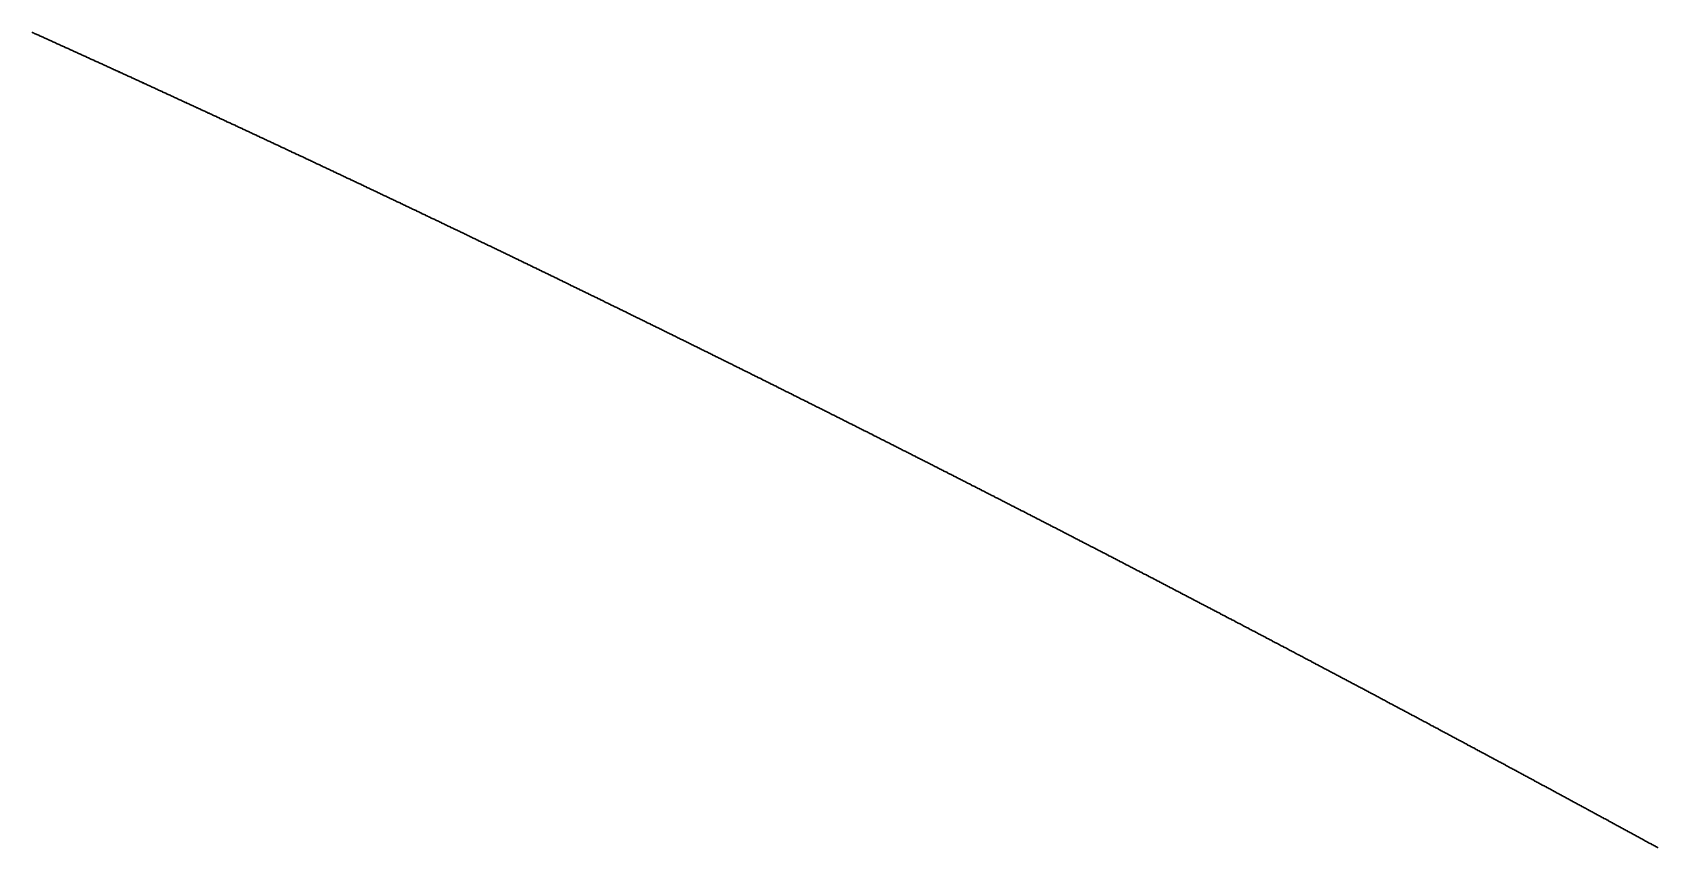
# Model space of a CAD drawing. Header units: metres. Extents: x 0 to 360, y 0 to 49.
# Drawn here: x 191.26 to 202.5, y 35.04 to 40.67 of the extents above; entities that cross this region are included whole.
import ezdxf

# ---------------------------------------------------------------- set-up
doc = ezdxf.new("R2010")
doc.units = ezdxf.units.M

msp = doc.modelspace()

# ---------------------------------------------------------------- linework, layer by layer
for p in [(191.258, 40.674), (191.264, 40.671), (191.271, 40.668), (191.277, 40.666), (191.283, 40.663), (191.289, 40.66), (191.295, 40.657), (191.301, 40.655), (191.307, 40.652), (191.313, 40.649), (191.32, 40.646), (191.326, 40.643), (191.332, 40.641), (191.338, 40.638), (191.344, 40.635), (191.35, 40.632), (191.356, 40.63), (191.363, 40.627), (191.369, 40.624), (191.375, 40.621), (191.381, 40.618), (191.387, 40.616), (191.393, 40.613), (191.399, 40.61), (191.406, 40.607), (191.412, 40.605), (191.418, 40.602), (191.424, 40.599), (191.43, 40.596), (191.436, 40.593), (191.442, 40.591), (191.448, 40.588), (191.455, 40.585), (191.461, 40.582), (191.467, 40.58), (191.473, 40.577), (191.479, 40.574), (191.485, 40.571), (191.491, 40.568), (191.498, 40.566), (191.504, 40.563), (191.51, 40.56), (191.516, 40.557), (191.522, 40.554), (191.528, 40.552), (191.534, 40.549), (191.541, 40.546), (191.547, 40.543), (191.553, 40.541), (191.559, 40.538), (191.565, 40.535), (191.571, 40.532), (191.577, 40.529), (191.584, 40.527), (191.59, 40.524), (191.596, 40.521), (191.602, 40.518), (191.608, 40.515), (191.614, 40.513), (191.62, 40.51), (191.627, 40.507), (191.633, 40.504), (191.639, 40.501), (191.645, 40.499), (191.651, 40.496), (191.657, 40.493), (191.663, 40.49), (191.67, 40.487), (191.676, 40.485), (191.682, 40.482), (191.688, 40.479), (191.694, 40.476), (191.7, 40.473), (191.706, 40.471), (191.713, 40.468), (191.719, 40.465), (191.725, 40.462), (191.731, 40.459), (191.737, 40.457), (191.743, 40.454), (191.749, 40.451), (191.756, 40.448), (191.762, 40.445), (191.768, 40.443), (191.774, 40.44), (191.78, 40.437), (191.786, 40.434), (191.792, 40.431), (191.799, 40.429), (191.805, 40.426), (191.811, 40.423), (191.817, 40.42), (191.823, 40.417), (191.829, 40.415), (191.835, 40.412), (191.842, 40.409), (191.848, 40.406), (191.854, 40.403), (191.86, 40.401), (191.866, 40.398), (191.872, 40.395), (191.878, 40.392), (191.885, 40.389), (191.891, 40.386), (191.897, 40.384), (191.903, 40.381), (191.909, 40.378), (191.915, 40.375), (191.921, 40.372), (191.928, 40.37), (191.934, 40.367), (191.94, 40.364), (191.946, 40.361), (191.952, 40.358), (191.958, 40.356), (191.964, 40.353), (191.971, 40.35), (191.977, 40.347), (191.983, 40.344), (191.989, 40.341), (191.995, 40.339), (192.001, 40.336), (192.007, 40.333), (192.014, 40.33), (192.02, 40.327), (192.026, 40.325), (192.032, 40.322), (192.038, 40.319), (192.044, 40.316), (192.051, 40.313), (192.057, 40.31), (192.063, 40.308), (192.069, 40.305), (192.075, 40.302), (192.081, 40.299), (192.087, 40.296), (192.094, 40.293), (192.1, 40.291), (192.106, 40.288), (192.112, 40.285), (192.118, 40.282), (192.124, 40.279), (192.13, 40.276), (192.137, 40.274), (192.143, 40.271), (192.149, 40.268), (192.155, 40.265), (192.161, 40.262), (192.167, 40.259), (192.174, 40.257), (192.18, 40.254), (192.186, 40.251), (192.192, 40.248), (192.198, 40.245), (192.204, 40.242), (192.21, 40.24), (192.217, 40.237), (192.223, 40.234), (192.229, 40.231), (192.235, 40.228), (192.241, 40.225), (192.247, 40.223), (192.254, 40.22), (192.26, 40.217), (192.266, 40.214), (192.272, 40.211), (192.278, 40.208), (192.284, 40.206), (192.29, 40.203), (192.297, 40.2), (192.303, 40.197), (192.309, 40.194), (192.315, 40.191), (192.321, 40.189), (192.327, 40.186), (192.334, 40.183), (192.34, 40.18), (192.346, 40.177), (192.352, 40.174), (192.358, 40.172), (192.364, 40.169), (192.37, 40.166), (192.377, 40.163), (192.383, 40.16), (192.389, 40.157), (192.395, 40.154), (192.401, 40.152), (192.407, 40.149), (192.414, 40.146), (192.42, 40.143), (192.426, 40.14), (192.432, 40.137), (192.438, 40.135), (192.444, 40.132), (192.45, 40.129), (192.457, 40.126), (192.463, 40.123), (192.469, 40.12), (192.475, 40.117), (192.481, 40.115), (192.487, 40.112), (192.494, 40.109), (192.5, 40.106), (192.506, 40.103), (192.512, 40.1), (192.518, 40.097), (192.524, 40.095), (192.531, 40.092), (192.537, 40.089), (192.543, 40.086), (192.549, 40.083), (192.555, 40.08), (192.561, 40.077), (192.567, 40.075), (192.574, 40.072), (192.58, 40.069), (192.586, 40.066), (192.592, 40.063), (192.598, 40.06), (192.604, 40.057), (192.611, 40.055), (192.617, 40.052), (192.623, 40.049), (192.629, 40.046), (192.635, 40.043), (192.641, 40.04), (192.648, 40.037), (192.654, 40.035), (192.66, 40.032), (192.666, 40.029), (192.672, 40.026), (192.678, 40.023), (192.685, 40.02), (192.691, 40.017), (192.697, 40.014), (192.703, 40.012), (192.709, 40.009), (192.715, 40.006), (192.721, 40.003), (192.728, 40), (192.734, 39.997), (192.74, 39.994), (192.746, 39.991), (192.752, 39.989), (192.758, 39.986), (192.765, 39.983), (192.771, 39.98), (192.777, 39.977), (192.783, 39.974), (192.789, 39.971), (192.795, 39.969), (192.802, 39.966), (192.808, 39.963), (192.814, 39.96), (192.82, 39.957), (192.826, 39.954), (192.832, 39.951), (192.839, 39.948), (192.845, 39.946), (192.851, 39.943), (192.857, 39.94), (192.863, 39.937), (192.869, 39.934), (192.876, 39.931), (192.882, 39.928), (192.888, 39.925), (192.894, 39.922), (192.9, 39.92), (192.906, 39.917), (192.913, 39.914), (192.919, 39.911), (192.925, 39.908), (192.931, 39.905), (192.937, 39.902), (192.943, 39.899), (192.95, 39.897), (192.956, 39.894), (192.962, 39.891), (192.968, 39.888), (192.974, 39.885), (192.98, 39.882), (192.987, 39.879), (192.993, 39.876), (192.999, 39.873), (193.005, 39.871), (193.011, 39.868), (193.017, 39.865), (193.024, 39.862), (193.03, 39.859), (193.036, 39.856), (193.042, 39.853), (193.048, 39.85), (193.054, 39.847), (193.061, 39.845), (193.067, 39.842), (193.073, 39.839), (193.079, 39.836), (193.085, 39.833), (193.091, 39.83), (193.098, 39.827), (193.104, 39.824), (193.11, 39.821), (193.116, 39.819), (193.122, 39.816), (193.128, 39.813), (193.135, 39.81), (193.141, 39.807), (193.147, 39.804), (193.153, 39.801), (193.159, 39.798), (193.165, 39.795), (193.172, 39.792), (193.178, 39.79), (193.184, 39.787), (193.19, 39.784), (193.196, 39.781), (193.202, 39.778), (193.209, 39.775), (193.215, 39.772), (193.221, 39.769), (193.227, 39.766), (193.233, 39.763), (193.239, 39.761), (193.246, 39.758), (193.252, 39.755), (193.258, 39.752), (193.264, 39.749), (193.27, 39.746), (193.277, 39.743), (193.283, 39.74), (193.289, 39.737), (193.295, 39.734), (193.301, 39.731), (193.307, 39.729), (193.314, 39.726), (193.32, 39.723), (193.326, 39.72), (193.332, 39.717), (193.338, 39.714), (193.344, 39.711), (193.351, 39.708), (193.357, 39.705), (193.363, 39.702), (193.369, 39.699), (193.375, 39.697), (193.381, 39.694), (193.388, 39.691), (193.394, 39.688), (193.4, 39.685), (193.406, 39.682), (193.412, 39.679), (193.419, 39.676), (193.425, 39.673), (193.431, 39.67), (193.437, 39.667), (193.443, 39.665), (193.449, 39.662), (193.456, 39.659), (193.462, 39.656), (193.468, 39.653), (193.474, 39.65), (193.48, 39.647), (193.486, 39.644), (193.493, 39.641), (193.499, 39.638), (193.505, 39.635), (193.511, 39.632), (193.517, 39.629), (193.524, 39.627), (193.53, 39.624), (193.536, 39.621), (193.542, 39.618), (193.548, 39.615), (193.554, 39.612), (193.561, 39.609), (193.567, 39.606), (193.573, 39.603), (193.579, 39.6), (193.585, 39.597), (193.591, 39.594), (193.598, 39.591), (193.604, 39.589), (193.61, 39.586), (193.616, 39.583), (193.622, 39.58), (193.629, 39.577), (193.635, 39.574), (193.641, 39.571), (193.647, 39.568), (193.653, 39.565), (193.659, 39.562), (193.666, 39.559), (193.672, 39.556), (193.678, 39.553), (193.684, 39.55), (193.69, 39.547), (193.697, 39.545), (193.703, 39.542), (193.709, 39.539), (193.715, 39.536), (193.721, 39.533), (193.727, 39.53), (193.734, 39.527), (193.74, 39.524), (193.746, 39.521), (193.752, 39.518), (193.758, 39.515), (193.765, 39.512), (193.771, 39.509), (193.777, 39.506), (193.783, 39.503), (193.789, 39.501), (193.795, 39.498), (193.802, 39.495), (193.808, 39.492), (193.814, 39.489), (193.82, 39.486), (193.826, 39.483), (193.833, 39.48), (193.839, 39.477), (193.845, 39.474), (193.851, 39.471), (193.857, 39.468), (193.863, 39.465), (193.87, 39.462), (193.876, 39.459), (193.882, 39.456), (193.888, 39.453), (193.894, 39.45), (193.901, 39.448), (193.907, 39.445), (193.913, 39.442), (193.919, 39.439), (193.925, 39.436), (193.932, 39.433), (193.938, 39.43), (193.944, 39.427), (193.95, 39.424), (193.956, 39.421), (193.962, 39.418), (193.969, 39.415), (193.975, 39.412), (193.981, 39.409), (193.987, 39.406), (193.993, 39.403), (194, 39.4), (194.006, 39.397), (194.012, 39.394), (194.018, 39.391), (194.024, 39.388), (194.03, 39.386), (194.037, 39.383), (194.043, 39.38), (194.049, 39.377), (194.055, 39.374), (194.061, 39.371), (194.068, 39.368), (194.074, 39.365), (194.08, 39.362), (194.086, 39.359), (194.092, 39.356), (194.099, 39.353), (194.105, 39.35), (194.111, 39.347), (194.117, 39.344), (194.123, 39.341), (194.13, 39.338), (194.136, 39.335), (194.142, 39.332), (194.148, 39.329), (194.154, 39.326), (194.16, 39.323), (194.167, 39.32), (194.173, 39.317), (194.179, 39.314), (194.185, 39.311), (194.191, 39.309), (194.198, 39.306), (194.204, 39.303), (194.21, 39.3), (194.216, 39.297), (194.222, 39.294), (194.229, 39.291), (194.235, 39.288), (194.241, 39.285), (194.247, 39.282), (194.253, 39.279), (194.26, 39.276), (194.266, 39.273), (194.272, 39.27), (194.278, 39.267), (194.284, 39.264), (194.29, 39.261), (194.297, 39.258), (194.303, 39.255), (194.309, 39.252), (194.315, 39.249), (194.321, 39.246), (194.328, 39.243), (194.334, 39.24), (194.34, 39.237), (194.346, 39.234), (194.352, 39.231), (194.359, 39.228), (194.365, 39.225), (194.371, 39.222), (194.377, 39.219), (194.383, 39.216), (194.39, 39.213), (194.396, 39.21), (194.402, 39.207), (194.408, 39.204), (194.414, 39.201), (194.421, 39.198), (194.427, 39.196), (194.433, 39.193), (194.439, 39.19), (194.445, 39.187), (194.452, 39.184), (194.458, 39.181), (194.464, 39.178), (194.47, 39.175), (194.476, 39.172), (194.483, 39.169), (194.489, 39.166), (194.495, 39.163), (194.501, 39.16), (194.507, 39.157), (194.514, 39.154), (194.52, 39.151), (194.526, 39.148), (194.532, 39.145), (194.538, 39.142), (194.545, 39.139), (194.551, 39.136), (194.557, 39.133), (194.563, 39.13), (194.569, 39.127), (194.576, 39.124), (194.582, 39.121), (194.588, 39.118), (194.594, 39.115), (194.6, 39.112), (194.607, 39.109), (194.613, 39.106), (194.619, 39.103), (194.625, 39.1), (194.631, 39.097), (194.638, 39.094), (194.644, 39.091), (194.65, 39.088), (194.656, 39.085), (194.662, 39.082), (194.669, 39.079), (194.675, 39.076), (194.681, 39.073), (194.687, 39.07), (194.693, 39.067), (194.7, 39.064), (194.706, 39.061), (194.712, 39.058), (194.718, 39.055), (194.724, 39.052), (194.731, 39.049), (194.737, 39.046), (194.743, 39.043), (194.749, 39.04), (194.755, 39.037), (194.762, 39.034), (194.768, 39.031), (194.774, 39.028), (194.78, 39.025), (194.786, 39.022), (194.793, 39.019), (194.799, 39.016), (194.805, 39.013), (194.811, 39.01), (194.817, 39.007), (194.824, 39.004), (194.83, 39.001), (194.836, 38.998), (194.842, 38.995), (194.848, 38.992), (194.855, 38.989), (194.861, 38.986), (194.867, 38.983), (194.873, 38.98), (194.879, 38.977), (194.886, 38.974), (194.892, 38.971), (194.898, 38.968), (194.904, 38.965), (194.91, 38.962), (194.917, 38.959), (194.923, 38.956), (194.929, 38.953), (194.935, 38.95), (194.941, 38.947), (194.948, 38.944), (194.954, 38.941), (194.96, 38.938), (194.966, 38.935), (194.972, 38.932), (194.979, 38.928), (194.985, 38.925), (194.991, 38.922), (194.997, 38.919), (195.004, 38.916), (195.01, 38.913), (195.016, 38.91), (195.022, 38.907), (195.028, 38.904), (195.035, 38.901), (195.041, 38.898), (195.047, 38.895), (195.053, 38.892), (195.059, 38.889), (195.066, 38.886), (195.072, 38.883), (195.078, 38.88), (195.084, 38.877), (195.09, 38.874), (195.097, 38.871), (195.103, 38.868), (195.109, 38.865), (195.115, 38.862), (195.121, 38.859), (195.128, 38.856), (195.134, 38.853), (195.14, 38.85), (195.146, 38.847), (195.153, 38.844), (195.159, 38.841), (195.165, 38.838), (195.171, 38.835), (195.177, 38.832), (195.184, 38.829), (195.19, 38.826), (195.196, 38.823), (195.202, 38.82), (195.208, 38.817), (195.215, 38.813), (195.221, 38.81), (195.227, 38.807), (195.233, 38.804), (195.239, 38.801), (195.246, 38.798), (195.252, 38.795), (195.258, 38.792), (195.264, 38.789), (195.271, 38.786), (195.277, 38.783), (195.283, 38.78), (195.289, 38.777), (195.295, 38.774), (195.302, 38.771), (195.308, 38.768), (195.314, 38.765), (195.32, 38.762), (195.326, 38.759), (195.333, 38.756), (195.339, 38.753), (195.345, 38.75), (195.351, 38.747), (195.358, 38.744), (195.364, 38.741), (195.37, 38.738), (195.376, 38.734), (195.382, 38.731), (195.389, 38.728), (195.395, 38.725), (195.401, 38.722), (195.407, 38.719), (195.413, 38.716), (195.42, 38.713), (195.426, 38.71), (195.432, 38.707), (195.438, 38.704), (195.445, 38.701), (195.451, 38.698), (195.457, 38.695), (195.463, 38.692), (195.469, 38.689), (195.476, 38.686), (195.482, 38.683), (195.488, 38.68), (195.494, 38.677), (195.501, 38.674), (195.507, 38.67), (195.513, 38.667), (195.519, 38.664), (195.525, 38.661), (195.532, 38.658), (195.538, 38.655), (195.544, 38.652), (195.55, 38.649), (195.557, 38.646), (195.563, 38.643), (195.569, 38.64), (195.575, 38.637), (195.581, 38.634), (195.588, 38.631), (195.594, 38.628), (195.6, 38.625), (195.606, 38.622), (195.612, 38.619), (195.619, 38.615), (195.625, 38.612), (195.631, 38.609), (195.637, 38.606), (195.644, 38.603), (195.65, 38.6), (195.656, 38.597), (195.662, 38.594), (195.668, 38.591), (195.675, 38.588), (195.681, 38.585), (195.687, 38.582), (195.693, 38.579), (195.7, 38.576), (195.706, 38.573), (195.712, 38.569), (195.718, 38.566), (195.724, 38.563), (195.731, 38.56), (195.737, 38.557), (195.743, 38.554), (195.749, 38.551), (195.756, 38.548), (195.762, 38.545), (195.768, 38.542), (195.774, 38.539), (195.78, 38.536), (195.787, 38.533), (195.793, 38.53), (195.799, 38.527), (195.805, 38.523), (195.812, 38.52), (195.818, 38.517), (195.824, 38.514), (195.83, 38.511), (195.837, 38.508), (195.843, 38.505), (195.849, 38.502), (195.855, 38.499), (195.861, 38.496), (195.868, 38.493), (195.874, 38.49), (195.88, 38.487), (195.886, 38.483), (195.893, 38.48), (195.899, 38.477), (195.905, 38.474), (195.911, 38.471), (195.917, 38.468), (195.924, 38.465), (195.93, 38.462), (195.936, 38.459), (195.942, 38.456), (195.949, 38.453), (195.955, 38.45), (195.961, 38.447), (195.967, 38.443), (195.974, 38.44), (195.98, 38.437), (195.986, 38.434), (195.992, 38.431), (195.998, 38.428), (196.005, 38.425), (196.011, 38.422), (196.017, 38.419), (196.023, 38.416), (196.03, 38.413), (196.036, 38.41), (196.042, 38.406), (196.048, 38.403), (196.054, 38.4), (196.061, 38.397), (196.067, 38.394), (196.073, 38.391), (196.079, 38.388), (196.086, 38.385), (196.092, 38.382), (196.098, 38.379), (196.104, 38.376), (196.111, 38.372), (196.117, 38.369), (196.123, 38.366), (196.129, 38.363), (196.135, 38.36), (196.142, 38.357), (196.148, 38.354), (196.154, 38.351), (196.16, 38.348), (196.167, 38.345), (196.173, 38.342), (196.179, 38.338), (196.185, 38.335), (196.192, 38.332), (196.198, 38.329), (196.204, 38.326), (196.21, 38.323), (196.217, 38.32), (196.223, 38.317), (196.229, 38.314), (196.235, 38.311), (196.241, 38.307), (196.248, 38.304), (196.254, 38.301), (196.26, 38.298), (196.266, 38.295), (196.273, 38.292), (196.279, 38.289), (196.285, 38.286), (196.291, 38.283), (196.298, 38.28), (196.304, 38.276), (196.31, 38.273), (196.316, 38.27), (196.322, 38.267), (196.329, 38.264), (196.335, 38.261), (196.341, 38.258), (196.347, 38.255), (196.354, 38.252), (196.36, 38.248), (196.366, 38.245), (196.372, 38.242), (196.379, 38.239), (196.385, 38.236), (196.391, 38.233), (196.397, 38.23), (196.404, 38.227), (196.41, 38.224), (196.416, 38.22), (196.422, 38.217), (196.429, 38.214), (196.435, 38.211), (196.441, 38.208), (196.447, 38.205), (196.453, 38.202), (196.46, 38.199), (196.466, 38.196), (196.472, 38.192), (196.478, 38.189), (196.485, 38.186), (196.491, 38.183), (196.497, 38.18), (196.503, 38.177), (196.51, 38.174), (196.516, 38.171), (196.522, 38.168), (196.528, 38.164), (196.535, 38.161), (196.541, 38.158), (196.547, 38.155), (196.553, 38.152), (196.56, 38.149), (196.566, 38.146), (196.572, 38.143), (196.578, 38.139), (196.585, 38.136), (196.591, 38.133), (196.597, 38.13), (196.603, 38.127), (196.609, 38.124), (196.616, 38.121), (196.622, 38.118), (196.628, 38.114), (196.634, 38.111), (196.641, 38.108), (196.647, 38.105), (196.653, 38.102), (196.659, 38.099), (196.666, 38.096), (196.672, 38.093), (196.678, 38.089), (196.684, 38.086), (196.691, 38.083), (196.697, 38.08), (196.703, 38.077), (196.709, 38.074), (196.716, 38.071), (196.722, 38.068), (196.728, 38.064), (196.734, 38.061), (196.741, 38.058), (196.747, 38.055), (196.753, 38.052), (196.759, 38.049), (196.766, 38.046), (196.772, 38.043), (196.778, 38.039), (196.784, 38.036), (196.791, 38.033), (196.797, 38.03), (196.803, 38.027), (196.809, 38.024), (196.816, 38.021), (196.822, 38.017), (196.828, 38.014), (196.834, 38.011), (196.841, 38.008), (196.847, 38.005), (196.853, 38.002), (196.859, 37.999), (196.866, 37.995), (196.872, 37.992), (196.878, 37.989), (196.884, 37.986), (196.891, 37.983), (196.897, 37.98), (196.903, 37.977), (196.909, 37.973), (196.915, 37.97), (196.922, 37.967), (196.928, 37.964), (196.934, 37.961), (196.94, 37.958), (196.947, 37.955), (196.953, 37.951), (196.959, 37.948), (196.965, 37.945), (196.972, 37.942), (196.978, 37.939), (196.984, 37.936), (196.99, 37.933), (196.997, 37.929), (197.003, 37.926), (197.009, 37.923), (197.015, 37.92), (197.022, 37.917), (197.028, 37.914), (197.034, 37.911), (197.041, 37.907), (197.047, 37.904), (197.053, 37.901), (197.059, 37.898), (197.066, 37.895), (197.072, 37.892), (197.078, 37.888), (197.084, 37.885), (197.091, 37.882), (197.097, 37.879), (197.103, 37.876), (197.109, 37.873), (197.116, 37.87), (197.122, 37.866), (197.128, 37.863), (197.134, 37.86), (197.141, 37.857), (197.147, 37.854), (197.153, 37.851), (197.159, 37.847), (197.166, 37.844), (197.172, 37.841), (197.178, 37.838), (197.184, 37.835), (197.191, 37.832), (197.197, 37.828), (197.203, 37.825), (197.209, 37.822), (197.216, 37.819), (197.222, 37.816), (197.228, 37.813), (197.234, 37.81), (197.241, 37.806), (197.247, 37.803), (197.253, 37.8), (197.259, 37.797), (197.266, 37.794), (197.272, 37.791), (197.278, 37.787), (197.284, 37.784), (197.291, 37.781), (197.297, 37.778), (197.303, 37.775), (197.309, 37.772), (197.316, 37.768), (197.322, 37.765), (197.328, 37.762), (197.334, 37.759), (197.341, 37.756), (197.347, 37.752), (197.353, 37.749), (197.36, 37.746), (197.366, 37.743), (197.372, 37.74), (197.378, 37.737), (197.385, 37.733), (197.391, 37.73), (197.397, 37.727), (197.403, 37.724), (197.41, 37.721), (197.416, 37.718), (197.422, 37.714), (197.428, 37.711), (197.435, 37.708), (197.441, 37.705), (197.447, 37.702), (197.453, 37.699), (197.46, 37.695), (197.466, 37.692), (197.472, 37.689), (197.478, 37.686), (197.485, 37.683), (197.491, 37.679), (197.497, 37.676), (197.504, 37.673), (197.51, 37.67), (197.516, 37.667), (197.522, 37.664), (197.529, 37.66), (197.535, 37.657), (197.541, 37.654), (197.547, 37.651), (197.554, 37.648), (197.56, 37.644), (197.566, 37.641), (197.572, 37.638), (197.579, 37.635), (197.585, 37.632), (197.591, 37.629), (197.597, 37.625), (197.604, 37.622), (197.61, 37.619), (197.616, 37.616), (197.623, 37.613), (197.629, 37.609), (197.635, 37.606), (197.641, 37.603), (197.648, 37.6), (197.654, 37.597), (197.66, 37.593), (197.666, 37.59), (197.673, 37.587), (197.679, 37.584), (197.685, 37.581), (197.691, 37.578), (197.698, 37.574), (197.704, 37.571), (197.71, 37.568), (197.717, 37.565), (197.723, 37.562), (197.729, 37.558), (197.735, 37.555), (197.742, 37.552), (197.748, 37.549), (197.754, 37.546), (197.76, 37.542), (197.767, 37.539), (197.773, 37.536), (197.779, 37.533), (197.785, 37.53), (197.792, 37.526), (197.798, 37.523), (197.804, 37.52), (197.811, 37.517), (197.817, 37.514), (197.823, 37.51), (197.829, 37.507), (197.836, 37.504), (197.842, 37.501), (197.848, 37.498), (197.854, 37.494), (197.861, 37.491), (197.867, 37.488), (197.873, 37.485), (197.88, 37.482), (197.886, 37.478), (197.892, 37.475), (197.898, 37.472), (197.905, 37.469), (197.911, 37.466), (197.917, 37.462), (197.923, 37.459), (197.93, 37.456), (197.936, 37.453), (197.942, 37.45), (197.948, 37.446), (197.955, 37.443), (197.961, 37.44), (197.967, 37.437), (197.974, 37.433), (197.98, 37.43), (197.986, 37.427), (197.992, 37.424), (197.999, 37.421), (198.005, 37.417), (198.011, 37.414), (198.017, 37.411), (198.024, 37.408), (198.03, 37.405), (198.036, 37.401), (198.043, 37.398), (198.049, 37.395), (198.055, 37.392), (198.061, 37.389), (198.068, 37.385), (198.074, 37.382), (198.08, 37.379), (198.087, 37.376), (198.093, 37.372), (198.099, 37.369), (198.105, 37.366), (198.112, 37.363), (198.118, 37.36), (198.124, 37.356), (198.13, 37.353), (198.137, 37.35), (198.143, 37.347), (198.149, 37.343), (198.156, 37.34), (198.162, 37.337), (198.168, 37.334), (198.174, 37.331), (198.181, 37.327), (198.187, 37.324), (198.193, 37.321), (198.199, 37.318), (198.206, 37.314), (198.212, 37.311), (198.218, 37.308), (198.225, 37.305), (198.231, 37.302), (198.237, 37.298), (198.243, 37.295), (198.25, 37.292), (198.256, 37.289), (198.262, 37.285), (198.269, 37.282), (198.275, 37.279), (198.281, 37.276), (198.287, 37.273), (198.294, 37.269), (198.3, 37.266), (198.306, 37.263), (198.313, 37.26), (198.319, 37.256), (198.325, 37.253), (198.331, 37.25), (198.338, 37.247), (198.344, 37.243), (198.35, 37.24), (198.356, 37.237), (198.363, 37.234), (198.369, 37.231), (198.375, 37.227), (198.382, 37.224), (198.388, 37.221), (198.394, 37.218), (198.4, 37.214), (198.407, 37.211), (198.413, 37.208), (198.419, 37.205), (198.426, 37.201), (198.432, 37.198), (198.438, 37.195), (198.444, 37.192), (198.451, 37.188), (198.457, 37.185), (198.463, 37.182), (198.47, 37.179), (198.476, 37.175), (198.482, 37.172), (198.488, 37.169), (198.495, 37.166), (198.501, 37.163), (198.507, 37.159), (198.514, 37.156), (198.52, 37.153), (198.526, 37.15), (198.532, 37.146), (198.539, 37.143), (198.545, 37.14), (198.551, 37.137), (198.558, 37.133), (198.564, 37.13), (198.57, 37.127), (198.576, 37.124), (198.583, 37.12), (198.589, 37.117), (198.595, 37.114), (198.602, 37.111), (198.608, 37.107), (198.614, 37.104), (198.62, 37.101), (198.627, 37.098), (198.633, 37.094), (198.639, 37.091), (198.646, 37.088), (198.652, 37.085), (198.658, 37.081), (198.664, 37.078), (198.671, 37.075), (198.677, 37.072), (198.683, 37.068), (198.69, 37.065), (198.696, 37.062), (198.702, 37.059), (198.708, 37.055), (198.715, 37.052), (198.721, 37.049), (198.727, 37.046), (198.734, 37.042), (198.74, 37.039), (198.746, 37.036), (198.753, 37.033), (198.759, 37.029), (198.765, 37.026), (198.771, 37.023), (198.778, 37.019), (198.784, 37.016), (198.79, 37.013), (198.797, 37.01), (198.803, 37.006), (198.809, 37.003), (198.815, 37), (198.822, 36.997), (198.828, 36.993), (198.834, 36.99), (198.841, 36.987), (198.847, 36.984), (198.853, 36.98), (198.86, 36.977), (198.866, 36.974), (198.872, 36.971), (198.878, 36.967), (198.885, 36.964), (198.891, 36.961), (198.897, 36.957), (198.904, 36.954), (198.91, 36.951), (198.916, 36.948), (198.922, 36.944), (198.929, 36.941), (198.935, 36.938), (198.941, 36.935), (198.948, 36.931), (198.954, 36.928), (198.96, 36.925), (198.967, 36.922), (198.973, 36.918), (198.979, 36.915), (198.985, 36.912), (198.992, 36.908), (198.998, 36.905), (199.004, 36.902), (199.011, 36.899), (199.017, 36.895), (199.023, 36.892), (199.029, 36.889), (199.036, 36.886), (199.042, 36.882), (199.048, 36.879), (199.055, 36.876), (199.061, 36.872), (199.067, 36.869), (199.074, 36.866), (199.08, 36.863), (199.086, 36.859), (199.092, 36.856), (199.099, 36.853), (199.105, 36.849), (199.111, 36.846), (199.118, 36.843), (199.124, 36.84), (199.13, 36.836), (199.137, 36.833), (199.143, 36.83), (199.149, 36.826), (199.155, 36.823), (199.162, 36.82), (199.168, 36.817), (199.174, 36.813), (199.181, 36.81), (199.187, 36.807), (199.193, 36.804), (199.2, 36.8), (199.206, 36.797), (199.212, 36.794), (199.218, 36.79), (199.225, 36.787), (199.231, 36.784), (199.237, 36.781), (199.244, 36.777), (199.25, 36.774), (199.256, 36.771), (199.263, 36.767), (199.269, 36.764), (199.275, 36.761), (199.282, 36.757), (199.288, 36.754), (199.294, 36.751), (199.3, 36.748), (199.307, 36.744), (199.313, 36.741), (199.319, 36.738), (199.326, 36.734), (199.332, 36.731), (199.338, 36.728), (199.345, 36.725), (199.351, 36.721), (199.357, 36.718), (199.363, 36.715), (199.37, 36.711), (199.376, 36.708), (199.382, 36.705), (199.389, 36.701), (199.395, 36.698), (199.401, 36.695), (199.408, 36.692), (199.414, 36.688), (199.42, 36.685), (199.427, 36.682), (199.433, 36.678), (199.439, 36.675), (199.445, 36.672), (199.452, 36.669), (199.458, 36.665), (199.464, 36.662), (199.471, 36.659), (199.477, 36.655), (199.483, 36.652), (199.49, 36.649), (199.496, 36.645), (199.502, 36.642), (199.509, 36.639), (199.515, 36.635), (199.521, 36.632), (199.527, 36.629), (199.534, 36.626), (199.54, 36.622), (199.546, 36.619), (199.553, 36.616), (199.559, 36.612), (199.565, 36.609), (199.572, 36.606), (199.578, 36.602), (199.584, 36.599), (199.591, 36.596), (199.597, 36.592), (199.603, 36.589), (199.61, 36.586), (199.616, 36.583), (199.622, 36.579), (199.628, 36.576), (199.635, 36.573), (199.641, 36.569), (199.647, 36.566), (199.654, 36.563), (199.66, 36.559), (199.666, 36.556), (199.673, 36.553), (199.679, 36.549), (199.685, 36.546), (199.692, 36.543), (199.698, 36.539), (199.704, 36.536), (199.711, 36.533), (199.717, 36.53), (199.723, 36.526), (199.729, 36.523), (199.736, 36.52), (199.742, 36.516), (199.748, 36.513), (199.755, 36.51), (199.761, 36.506), (199.767, 36.503), (199.774, 36.5), (199.78, 36.496), (199.786, 36.493), (199.793, 36.49), (199.799, 36.486), (199.805, 36.483), (199.812, 36.48), (199.818, 36.476), (199.824, 36.473), (199.831, 36.47), (199.837, 36.466), (199.843, 36.463), (199.849, 36.46), (199.856, 36.456), (199.862, 36.453), (199.868, 36.45), (199.875, 36.447), (199.881, 36.443), (199.887, 36.44), (199.894, 36.437), (199.9, 36.433), (199.906, 36.43), (199.913, 36.427), (199.919, 36.423), (199.925, 36.42), (199.932, 36.417), (199.938, 36.413), (199.944, 36.41), (199.951, 36.407), (199.957, 36.403), (199.963, 36.4), (199.97, 36.397), (199.976, 36.393), (199.982, 36.39), (199.988, 36.387), (199.995, 36.383), (200.001, 36.38), (200.007, 36.377), (200.014, 36.373), (200.02, 36.37), (200.026, 36.367), (200.033, 36.363), (200.039, 36.36), (200.045, 36.357), (200.052, 36.353), (200.058, 36.35), (200.064, 36.347), (200.071, 36.343), (200.077, 36.34), (200.083, 36.337), (200.09, 36.333), (200.096, 36.33), (200.102, 36.327), (200.109, 36.323), (200.115, 36.32), (200.121, 36.316), (200.128, 36.313), (200.134, 36.31), (200.14, 36.306), (200.147, 36.303), (200.153, 36.3), (200.159, 36.296), (200.166, 36.293), (200.172, 36.29), (200.178, 36.286), (200.185, 36.283), (200.191, 36.28), (200.197, 36.276), (200.203, 36.273), (200.21, 36.27), (200.216, 36.266), (200.222, 36.263), (200.229, 36.26), (200.235, 36.256), (200.241, 36.253), (200.248, 36.25), (200.254, 36.246), (200.26, 36.243), (200.267, 36.24), (200.273, 36.236), (200.279, 36.233), (200.286, 36.229), (200.292, 36.226), (200.298, 36.223), (200.305, 36.219), (200.311, 36.216), (200.317, 36.213), (200.324, 36.209), (200.33, 36.206), (200.336, 36.203), (200.343, 36.199), (200.349, 36.196), (200.355, 36.193), (200.362, 36.189), (200.368, 36.186), (200.374, 36.183), (200.381, 36.179), (200.387, 36.176), (200.393, 36.172), (200.4, 36.169), (200.406, 36.166), (200.412, 36.162), (200.419, 36.159), (200.425, 36.156), (200.431, 36.152), (200.438, 36.149), (200.444, 36.146), (200.45, 36.142), (200.457, 36.139), (200.463, 36.136), (200.469, 36.132), (200.476, 36.129), (200.482, 36.125), (200.488, 36.122), (200.495, 36.119), (200.501, 36.115), (200.507, 36.112), (200.514, 36.109), (200.52, 36.105), (200.526, 36.102), (200.533, 36.099), (200.539, 36.095), (200.545, 36.092), (200.552, 36.088), (200.558, 36.085), (200.564, 36.082), (200.571, 36.078), (200.577, 36.075), (200.583, 36.072), (200.59, 36.068), (200.596, 36.065), (200.602, 36.061), (200.609, 36.058), (200.615, 36.055), (200.621, 36.051), (200.628, 36.048), (200.634, 36.045), (200.64, 36.041), (200.647, 36.038), (200.653, 36.034), (200.659, 36.031), (200.666, 36.028), (200.672, 36.024), (200.678, 36.021), (200.685, 36.018), (200.691, 36.014), (200.697, 36.011), (200.704, 36.007), (200.71, 36.004), (200.716, 36.001), (200.723, 35.997), (200.729, 35.994), (200.735, 35.991), (200.742, 35.987), (200.748, 35.984), (200.754, 35.98), (200.761, 35.977), (200.767, 35.974), (200.774, 35.97), (200.78, 35.967), (200.786, 35.964), (200.793, 35.96), (200.799, 35.957), (200.805, 35.953), (200.812, 35.95), (200.818, 35.947), (200.824, 35.943), (200.831, 35.94), (200.837, 35.937), (200.843, 35.933), (200.85, 35.93), (200.856, 35.926), (200.862, 35.923), (200.869, 35.92), (200.875, 35.916), (200.881, 35.913), (200.888, 35.909), (200.894, 35.906), (200.9, 35.903), (200.907, 35.899), (200.913, 35.896), (200.919, 35.892), (200.926, 35.889), (200.932, 35.886), (200.938, 35.882), (200.945, 35.879), (200.951, 35.876), (200.957, 35.872), (200.964, 35.869), (200.97, 35.865), (200.977, 35.862), (200.983, 35.859), (200.989, 35.855), (200.996, 35.852), (201.002, 35.848), (201.008, 35.845), (201.015, 35.842), (201.021, 35.838), (201.027, 35.835), (201.034, 35.831), (201.04, 35.828), (201.046, 35.825), (201.053, 35.821), (201.059, 35.818), (201.065, 35.814), (201.072, 35.811), (201.078, 35.808), (201.084, 35.804), (201.091, 35.801), (201.097, 35.797), (201.103, 35.794), (201.11, 35.791), (201.116, 35.787), (201.122, 35.784), (201.129, 35.78), (201.135, 35.777), (201.142, 35.774), (201.148, 35.77), (201.154, 35.767), (201.161, 35.763), (201.167, 35.76), (201.173, 35.757), (201.18, 35.753), (201.186, 35.75), (201.192, 35.746), (201.199, 35.743), (201.205, 35.74), (201.211, 35.736), (201.218, 35.733), (201.224, 35.729), (201.23, 35.726), (201.237, 35.723), (201.243, 35.719), (201.25, 35.716), (201.256, 35.712), (201.262, 35.709), (201.269, 35.706), (201.275, 35.702), (201.281, 35.699), (201.288, 35.695), (201.294, 35.692), (201.3, 35.689), (201.307, 35.685), (201.313, 35.682), (201.319, 35.678), (201.326, 35.675), (201.332, 35.671), (201.338, 35.668), (201.345, 35.665), (201.351, 35.661), (201.358, 35.658), (201.364, 35.654), (201.37, 35.651), (201.377, 35.648), (201.383, 35.644), (201.389, 35.641), (201.396, 35.637), (201.402, 35.634), (201.408, 35.63), (201.415, 35.627), (201.421, 35.624), (201.427, 35.62), (201.434, 35.617), (201.44, 35.613), (201.447, 35.61), (201.453, 35.607), (201.459, 35.603), (201.466, 35.6), (201.472, 35.596), (201.478, 35.593), (201.485, 35.589), (201.491, 35.586), (201.497, 35.583), (201.504, 35.579), (201.51, 35.576), (201.516, 35.572), (201.523, 35.569), (201.529, 35.565), (201.536, 35.562), (201.542, 35.559), (201.548, 35.555), (201.555, 35.552), (201.561, 35.548), (201.567, 35.545), (201.574, 35.541), (201.58, 35.538), (201.586, 35.535), (201.593, 35.531), (201.599, 35.528), (201.606, 35.524), (201.612, 35.521), (201.618, 35.517), (201.625, 35.514), (201.631, 35.511), (201.637, 35.507), (201.644, 35.504), (201.65, 35.5), (201.656, 35.497), (201.663, 35.493), (201.669, 35.49), (201.676, 35.487), (201.682, 35.483), (201.688, 35.48), (201.695, 35.476), (201.701, 35.473), (201.707, 35.469), (201.714, 35.466), (201.72, 35.463), (201.726, 35.459), (201.733, 35.456), (201.739, 35.452), (201.746, 35.449), (201.752, 35.445), (201.758, 35.442), (201.765, 35.439), (201.771, 35.435), (201.777, 35.432), (201.784, 35.428), (201.79, 35.425), (201.796, 35.421), (201.803, 35.418), (201.809, 35.414), (201.816, 35.411), (201.822, 35.408), (201.828, 35.404), (201.835, 35.401), (201.841, 35.397), (201.847, 35.394), (201.854, 35.39), (201.86, 35.387), (201.867, 35.383), (201.873, 35.38), (201.879, 35.377), (201.886, 35.373), (201.892, 35.37), (201.898, 35.366), (201.905, 35.363), (201.911, 35.359), (201.917, 35.356), (201.924, 35.352), (201.93, 35.349), (201.937, 35.346), (201.943, 35.342), (201.949, 35.339), (201.956, 35.335), (201.962, 35.332), (201.968, 35.328), (201.975, 35.325), (201.981, 35.321), (201.988, 35.318), (201.994, 35.314), (202, 35.311), (202.007, 35.308), (202.013, 35.304), (202.019, 35.301), (202.026, 35.297), (202.032, 35.294), (202.039, 35.29), (202.045, 35.287), (202.051, 35.283), (202.058, 35.28), (202.064, 35.276), (202.07, 35.273), (202.077, 35.27), (202.083, 35.266), (202.09, 35.263), (202.096, 35.259), (202.102, 35.256), (202.109, 35.252), (202.115, 35.249), (202.121, 35.245), (202.128, 35.242), (202.134, 35.238), (202.141, 35.235), (202.147, 35.232), (202.153, 35.228), (202.16, 35.225), (202.166, 35.221), (202.172, 35.218), (202.179, 35.214), (202.185, 35.211), (202.192, 35.207), (202.198, 35.204), (202.204, 35.2), (202.211, 35.197), (202.217, 35.193), (202.223, 35.19), (202.23, 35.187), (202.236, 35.183), (202.243, 35.18), (202.249, 35.176), (202.255, 35.173), (202.262, 35.169), (202.268, 35.166), (202.274, 35.162), (202.281, 35.159), (202.287, 35.155), (202.294, 35.152), (202.3, 35.148), (202.306, 35.145), (202.313, 35.141), (202.319, 35.138), (202.326, 35.135), (202.332, 35.131), (202.338, 35.128), (202.345, 35.124), (202.351, 35.121), (202.357, 35.117), (202.364, 35.114), (202.37, 35.11), (202.377, 35.107), (202.383, 35.103), (202.389, 35.1), (202.396, 35.096), (202.402, 35.093), (202.408, 35.089), (202.415, 35.086), (202.421, 35.082), (202.428, 35.079), (202.434, 35.075), (202.44, 35.072), (202.447, 35.068), (202.453, 35.065), (202.46, 35.062), (202.466, 35.058), (202.472, 35.055), (202.479, 35.051), (202.485, 35.048), (202.491, 35.044), (202.498, 35.041), (202.504, 35.037)]:
    msp.add_point(p)

doc.saveas('drawing.dxf')
